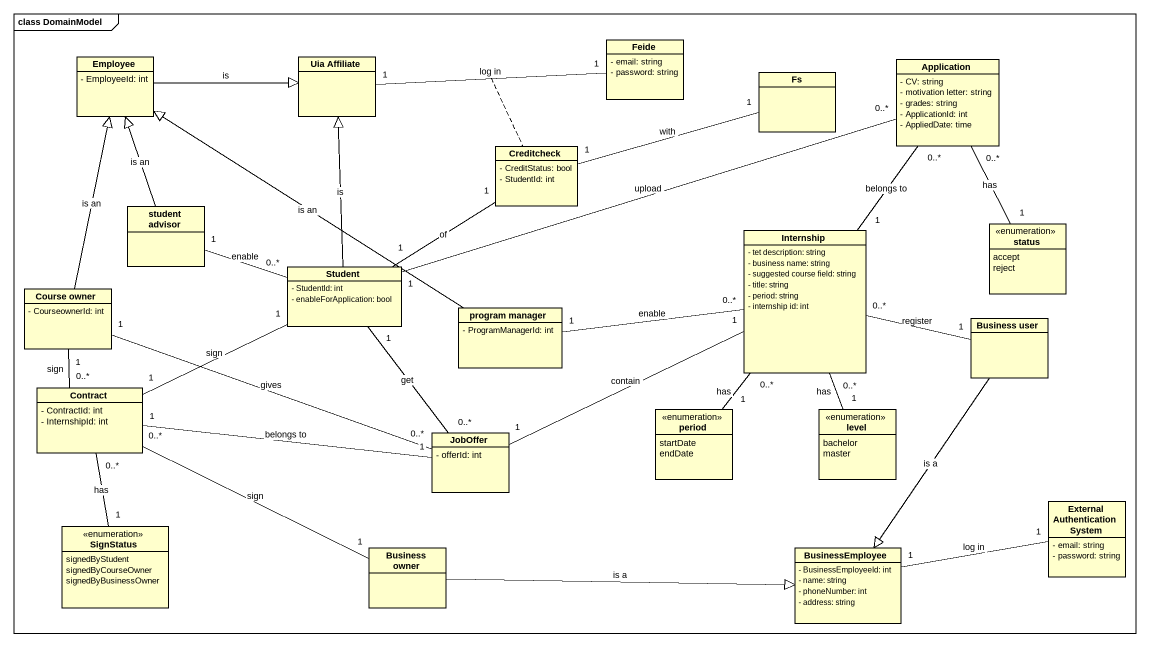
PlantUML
@startuml
mainframe class DomainModel
hide circle
hide empty members
skinparam classAttributeIconSize 0
class Feide {
  - email: string
  - password: string
}
class Employee {
  - EmployeeId: int
}
class "Uia Affiliate" as Uia_Affiliate
class Fs
class Application {
  - CV: string
  - motivation letter: string
  - grades: string
  - ApplicationId: int
  - AppliedDate: time
}
class Creditcheck {
  - CreditStatus: bool
  - StudentId: int
}
class "student advisor" as student_advisor
class Internship {
  - tet description: string
  - business name: string
  - suggested course field: string
  - title: string
  - period: string
  - internship id: int
}
enum status {
  accept
  reject
}
class Student {
  - StudentId: int
  - enableForApplication: bool
}
class "Course owner" as Course_owner {
  - CourseownerId: int
}
class "program manager" as program_manager {
  - ProgramManagerId: int
}
class "Business user" as Business_user
class Contract {
  - ContractId: int
  - InternshipId: int
}
class JobOffer {
  - offerId: int
}
enum period {
  startDate
  endDate
}
enum level {
  bachelor
  master
}
class "External Authentication System" as External_Authentication {
  - email: string
  - password: string
}
enum SignStatus {
  signedByStudent
  signedByCourseOwner
  signedByBusinessOwner
}
class "Business owner" as Business_owner
class BusinessEmployee {
  - BusinessEmployeeId: int
  - name: string
  - phoneNumber: int
  - address: string
}
Employee -right-|> Uia_Affiliate : is
Uia_Affiliate "1" -right- "1" Feide : log in
(Uia_Affiliate, Feide) .. Creditcheck
Application "0..*" -- "1" Internship : belongs to
Application "0..*" -- "1" status : has
Creditcheck "1" -right- "1" Fs : with
student_advisor -up-|> Employee : is an
student_advisor "1" -right- "0..*" Student : enable
Student -up-|> Uia_Affiliate : is
Student "1" -right- "0..*" Application : upload
Student "1" -up- "1" Creditcheck : of
Student "1" -left- "1" Contract : sign
Student "1" -- "0..*" JobOffer : get
Course_owner -up-|> Employee : is an
Course_owner "1" -- "0..*" Contract : sign
Course_owner "1" -right- "0..*" JobOffer : gives
program_manager -up-|> Employee : is an
program_manager "1" -right- "0..*" Internship : enable
Business_user "1" -left- "0..*" Internship : register
Business_user --|> BusinessEmployee : is a
Contract "0..*" -- "1" SignStatus : has
JobOffer "1" -right- "1" Internship : contain
JobOffer "1" -left- "1" Contract : belongs to
period "1" -up- "0..*" Internship : has
level "1" -up- "0..*" Internship : has
Business_owner "1" -left- "0..*" Contract : sign
Business_owner -right-|> BusinessEmployee : is a
BusinessEmployee "1" -right- "1" External_Authentication : log in
@enduml
